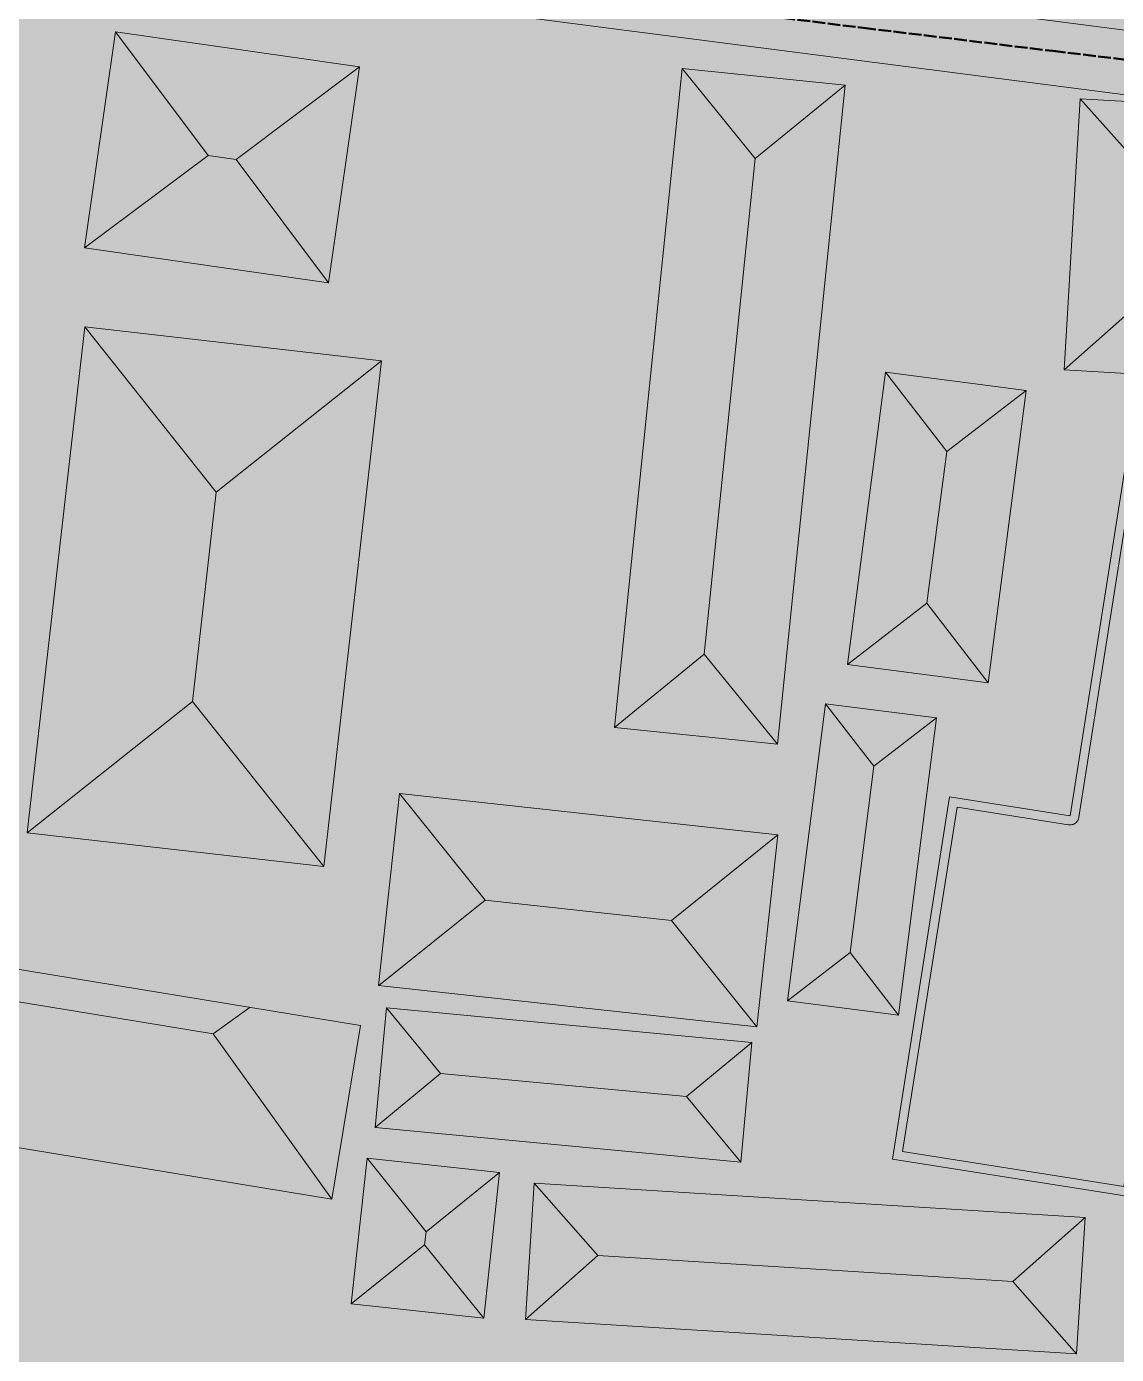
# Model space of a CAD drawing. Header units: metres. Extents: x 305909 to 307171, y 9156037 to 9156671.
# Drawn here: x 306687.6 to 306742.1, y 9156244 to 9156310.4 of the extents above; entities that cross this region are included whole.
import ezdxf

# ---------------------------------------------------------------- set-up
doc = ezdxf.new("R2010")
doc.units = ezdxf.units.M
doc.linetypes.add('DASHED2', pattern=[0.762, 0.635, -0.127])
for name, color, linetype, lineweight, true_color in [('B-BANGUNAN_PERMUKIMAN', 7, 'Continuous', 13, 0xf0cd8c), ('B-BAYANGAN', 7, 'Continuous', 0, 0x76786c), ('J-PERKERASAN_JALAN', 7, 'Continuous', 9, 0x989896), ('T-JALUR_WISATA_EDUKASI', 7, 'DASHED2', 50, 0xe66e00), ('Z-R', 7, 'Continuous', 0, 0xfaf4e6)]:
    doc.layers.add(name, color=color, linetype=linetype, lineweight=lineweight, true_color=true_color)

msp = doc.modelspace()

# ---------------------------------------------------------------- hatches: boundary and pattern name
at = {"layer": 'B-BANGUNAN_PERMUKIMAN', "true_color": 0xe8875c}
h = msp.add_hatch(color=23, dxfattribs=at)
h.dxf.hatch_style = 1
h.paths.add_polyline_path([(306696.685, 9156303.919), (306690.515, 9156299.301), (306692.067, 9156310.089), (306696.685, 9156303.919)])
at = {"layer": 'B-BANGUNAN_PERMUKIMAN', "true_color": 0xe18359}
h = msp.add_hatch(color=23, dxfattribs=at)
h.dxf.hatch_style = 1
h.paths.add_polyline_path([(306704.255, 9156308.336), (306698.085, 9156303.717), (306696.685, 9156303.919), (306692.067, 9156310.089), (306704.255, 9156308.336)])
at = {"layer": 'B-BANGUNAN_PERMUKIMAN', "true_color": 0xb36847}
h = msp.add_hatch(color=25, dxfattribs=at)
h.dxf.hatch_style = 1
h.paths.add_polyline_path([(306698.085, 9156303.717), (306704.255, 9156308.336), (306702.703, 9156297.548), (306698.085, 9156303.717)])
at = {"layer": 'B-BANGUNAN_PERMUKIMAN', "true_color": 0xe7865c}
h = msp.add_hatch(color=23, dxfattribs=at)
h.dxf.hatch_style = 1
h.paths.add_polyline_path([(306724.013, 9156303.771), (306721.467, 9156279.002), (306716.981, 9156275.352), (306718.617, 9156291.271), (306720.363, 9156308.257), (306724.013, 9156303.771)])
at = {"layer": 'B-BANGUNAN_PERMUKIMAN', "true_color": 0xe2845a}
h = msp.add_hatch(color=23, dxfattribs=at)
h.dxf.hatch_style = 1
h.paths.add_polyline_path([(306726.262, 9156307.651), (306728.5, 9156307.421), (306724.013, 9156303.771), (306720.363, 9156308.257), (306720.363, 9156308.258), (306726.262, 9156307.651)])
at = {"layer": 'B-BANGUNAN_PERMUKIMAN', "true_color": 0xb46947}
h = msp.add_hatch(color=35, dxfattribs=at)
h.dxf.hatch_style = 1
h.paths.add_polyline_path([(306725.117, 9156274.516), (306725.117, 9156274.516), (306721.467, 9156279.002), (306724.013, 9156303.771), (306728.5, 9156307.421), (306728.5, 9156307.421), (306725.117, 9156274.516)])
at = {"layer": 'B-BANGUNAN_PERMUKIMAN', "true_color": 0xe6865b}
h = msp.add_hatch(color=23, dxfattribs=at)
h.dxf.hatch_style = 1
h.paths.add_polyline_path([(306740.24, 9156306.751), (306744.095, 9156302.417), (306743.781, 9156297.059), (306739.447, 9156293.205), (306740.24, 9156306.751)])
at = {"layer": 'B-BANGUNAN_PERMUKIMAN', "true_color": 0xe3845a}
h = msp.add_hatch(color=23, dxfattribs=at)
h.dxf.hatch_style = 1
h.paths.add_polyline_path([(306744.095, 9156302.417), (306740.24, 9156306.751), (306748.429, 9156306.271), (306744.095, 9156302.417)])
at = {"layer": 'B-BANGUNAN_PERMUKIMAN', "true_color": 0xba6c4a}
h = msp.add_hatch(color=35, dxfattribs=at)
h.dxf.hatch_style = 1
h.paths.add_polyline_path([(306696.685, 9156303.919), (306698.085, 9156303.717), (306702.703, 9156297.548), (306702.703, 9156297.548), (306690.515, 9156299.301), (306696.685, 9156303.919)])
at = {"layer": 'B-BANGUNAN_PERMUKIMAN', "true_color": 0xb86b49}
h = msp.add_hatch(color=35, dxfattribs=at)
h.dxf.hatch_style = 1
h.paths.add_polyline_path([(306743.781, 9156297.059), (306747.636, 9156292.725), (306747.636, 9156292.725), (306739.447, 9156293.205), (306743.781, 9156297.059)])
at = {"layer": 'B-BANGUNAN_PERMUKIMAN', "true_color": 0xe7875c}
h = msp.add_hatch(color=23, dxfattribs=at)
h.dxf.hatch_style = 1
h.paths.add_polyline_path([(306690.539, 9156295.351), (306697.1, 9156287.096), (306695.906, 9156276.65), (306687.651, 9156270.088), (306690.539, 9156295.351)])
at = {"layer": 'B-BANGUNAN_PERMUKIMAN', "true_color": 0xe2835a}
h = msp.add_hatch(color=23, dxfattribs=at)
h.dxf.hatch_style = 1
h.paths.add_polyline_path([(306697.1, 9156287.096), (306690.539, 9156295.351), (306705.355, 9156293.658), (306697.1, 9156287.096)])
at = {"layer": 'B-BANGUNAN_PERMUKIMAN', "true_color": 0xb46847}
h = msp.add_hatch(color=25, dxfattribs=at)
h.dxf.hatch_style = 1
h.paths.add_polyline_path([(306695.906, 9156276.65), (306697.1, 9156287.096), (306705.355, 9156293.658), (306702.468, 9156268.395), (306695.906, 9156276.65)])
at = {"layer": 'B-BANGUNAN_PERMUKIMAN', "true_color": 0xe8875c}
h = msp.add_hatch(color=23, dxfattribs=at)
h.dxf.hatch_style = 1
h.paths.add_polyline_path([(306733.578, 9156289.127), (306732.589, 9156281.546), (306728.619, 9156278.493), (306730.524, 9156293.097), (306733.578, 9156289.127)])
at = {"layer": 'B-BANGUNAN_PERMUKIMAN', "true_color": 0xe28359}
h = msp.add_hatch(color=23, dxfattribs=at)
h.dxf.hatch_style = 1
h.paths.add_polyline_path([(306733.578, 9156289.127), (306730.524, 9156293.097), (306730.524, 9156293.097), (306737.548, 9156292.181), (306733.578, 9156289.127)])
at = {"layer": 'B-BANGUNAN_PERMUKIMAN', "true_color": 0xb36847}
h = msp.add_hatch(color=25, dxfattribs=at)
h.dxf.hatch_style = 1
h.paths.add_polyline_path([(306735.644, 9156277.576), (306732.589, 9156281.546), (306733.578, 9156289.127), (306737.548, 9156292.181), (306737.548, 9156292.181), (306735.644, 9156277.576)])
at = {"layer": 'B-BANGUNAN_PERMUKIMAN', "true_color": 0xce7852}
h = msp.add_hatch(color=23, dxfattribs=at)
h.dxf.hatch_style = 1
h.paths.add_polyline_path([(306748.794, 9156289.948), (306742.787, 9156251.902), (306730.861, 9156253.785), (306733.718, 9156271.883), (306739.735, 9156270.933), (306742.884, 9156290.881), (306748.794, 9156289.948)])
at = {"layer": 'B-BANGUNAN_PERMUKIMAN', "true_color": 0xb96c4a}
h = msp.add_hatch(color=35, dxfattribs=at)
h.dxf.hatch_style = 1
h.paths.add_polyline_path([(306732.589, 9156281.546), (306735.644, 9156277.576), (306728.619, 9156278.492), (306728.619, 9156278.493), (306732.589, 9156281.546)])
at = {"layer": 'B-BANGUNAN_PERMUKIMAN', "true_color": 0xb96b49}
h = msp.add_hatch(color=35, dxfattribs=at)
h.dxf.hatch_style = 1
h.paths.add_polyline_path([(306721.467, 9156279.002), (306725.117, 9156274.516), (306716.981, 9156275.352), (306721.467, 9156279.002)])
at = {"layer": 'B-BANGUNAN_PERMUKIMAN', "true_color": 0xb96c49}
h = msp.add_hatch(color=35, dxfattribs=at)
h.dxf.hatch_style = 1
h.paths.add_polyline_path([(306695.906, 9156276.65), (306702.468, 9156268.395), (306702.468, 9156268.395), (306687.651, 9156270.088), (306695.906, 9156276.65)])
at = {"layer": 'B-BANGUNAN_PERMUKIMAN', "true_color": 0xe8875c}
h = msp.add_hatch(color=23, dxfattribs=at)
h.dxf.hatch_style = 1
h.paths.add_polyline_path([(306729.943, 9156273.406), (306728.75, 9156264.107), (306725.622, 9156261.691), (306725.622, 9156261.691), (306727.527, 9156276.534), (306729.943, 9156273.406)])
at = {"layer": 'B-BANGUNAN_PERMUKIMAN', "true_color": 0xe2835a}
h = msp.add_hatch(color=23, dxfattribs=at)
h.dxf.hatch_style = 1
h.paths.add_polyline_path([(306729.943, 9156273.406), (306727.527, 9156276.534), (306727.527, 9156276.534), (306733.071, 9156275.823), (306729.943, 9156273.406)])
at = {"layer": 'B-BANGUNAN_PERMUKIMAN', "true_color": 0xb36847}
h = msp.add_hatch(color=25, dxfattribs=at)
h.dxf.hatch_style = 1
h.paths.add_polyline_path([(306731.166, 9156260.979), (306728.75, 9156264.107), (306729.943, 9156273.406), (306733.071, 9156275.823), (306731.166, 9156260.979)])
at = {"layer": 'B-BANGUNAN_PERMUKIMAN', "true_color": 0xd47b54}
h = msp.add_hatch(color=23, dxfattribs=at)
h.dxf.hatch_style = 1
h.paths.add_polyline_path([(306686.32, 9156269.072), (306685.416, 9156263.565), (306698.783, 9156261.37), (306696.94, 9156260.047), (306675.334, 9156263.594), (306669.408, 9156271.848), (306669.408, 9156271.849), (306686.32, 9156269.072)])
at = {"layer": 'B-BANGUNAN_PERMUKIMAN', "true_color": 0xe7865c}
h = msp.add_hatch(color=23, dxfattribs=at)
h.dxf.hatch_style = 1
h.paths.add_polyline_path([(306706.255, 9156272.041), (306710.525, 9156266.724), (306705.208, 9156262.455), (306705.208, 9156262.455), (306706.255, 9156272.041)])
at = {"layer": 'B-BANGUNAN_PERMUKIMAN', "true_color": 0xe2845a}
h = msp.add_hatch(color=23, dxfattribs=at)
h.dxf.hatch_style = 1
h.paths.add_polyline_path([(306725.146, 9156269.978), (306719.829, 9156265.708), (306710.525, 9156266.724), (306706.255, 9156272.041), (306725.146, 9156269.978)])
at = {"layer": 'B-BANGUNAN_PERMUKIMAN', "true_color": 0xb46947}
h = msp.add_hatch(color=35, dxfattribs=at)
h.dxf.hatch_style = 1
h.paths.add_polyline_path([(306719.829, 9156265.708), (306725.146, 9156269.978), (306724.099, 9156260.391), (306719.829, 9156265.708)])
at = {"layer": 'B-BANGUNAN_PERMUKIMAN', "true_color": 0xb96b49}
h = msp.add_hatch(color=35, dxfattribs=at)
h.dxf.hatch_style = 1
h.paths.add_polyline_path([(306710.525, 9156266.724), (306719.829, 9156265.708), (306724.099, 9156260.391), (306705.208, 9156262.455), (306710.525, 9156266.724)])
at = {"layer": 'B-BANGUNAN_PERMUKIMAN', "true_color": 0xae6545}
h = msp.add_hatch(color=25, dxfattribs=at)
h.dxf.hatch_style = 1
h.paths.add_polyline_path([(306675.334, 9156263.594), (306696.94, 9156260.047), (306702.867, 9156251.792), (306667.08, 9156257.668), (306675.334, 9156263.594)])
at = {"layer": 'B-BANGUNAN_PERMUKIMAN', "true_color": 0xb96c49}
h = msp.add_hatch(color=35, dxfattribs=at)
h.dxf.hatch_style = 1
h.paths.add_polyline_path([(306728.75, 9156264.107), (306731.166, 9156260.979), (306725.622, 9156261.691), (306728.75, 9156264.107)])
at = {"layer": 'B-BANGUNAN_PERMUKIMAN', "true_color": 0xb46947}
h = msp.add_hatch(color=35, dxfattribs=at)
h.dxf.hatch_style = 1
h.paths.add_polyline_path([(306702.867, 9156251.792), (306702.867, 9156251.792), (306696.94, 9156260.047), (306698.783, 9156261.37), (306704.291, 9156260.466), (306702.867, 9156251.792)])
at = {"layer": 'B-BANGUNAN_PERMUKIMAN', "true_color": 0xe7865c}
h = msp.add_hatch(color=23, dxfattribs=at)
h.dxf.hatch_style = 1
h.paths.add_polyline_path([(306708.299, 9156258.068), (306705.03, 9156255.362), (306705.593, 9156261.336), (306708.299, 9156258.068)])
at = {"layer": 'B-BANGUNAN_PERMUKIMAN', "true_color": 0xe3845a}
h = msp.add_hatch(color=23, dxfattribs=at)
h.dxf.hatch_style = 1
h.paths.add_polyline_path([(306723.85, 9156259.617), (306720.581, 9156256.911), (306708.299, 9156258.068), (306705.593, 9156261.336), (306705.593, 9156261.337), (306723.85, 9156259.617)])
at = {"layer": 'B-BANGUNAN_PERMUKIMAN', "true_color": 0xb46947}
h = msp.add_hatch(color=35, dxfattribs=at)
h.dxf.hatch_style = 1
h.paths.add_polyline_path([(306720.581, 9156256.911), (306723.85, 9156259.617), (306723.286, 9156253.642), (306723.286, 9156253.642), (306720.581, 9156256.911)])
at = {"layer": 'B-BANGUNAN_PERMUKIMAN', "true_color": 0xb86b49}
h = msp.add_hatch(color=35, dxfattribs=at)
h.dxf.hatch_style = 1
h.paths.add_polyline_path([(306708.299, 9156258.068), (306720.581, 9156256.911), (306723.286, 9156253.642), (306705.03, 9156255.362), (306708.299, 9156258.068)])
at = {"layer": 'B-BANGUNAN_PERMUKIMAN', "true_color": 0xe7865c}
h = msp.add_hatch(color=23, dxfattribs=at)
h.dxf.hatch_style = 1
h.paths.add_polyline_path([(306704.626, 9156253.835), (306707.576, 9156250.163), (306707.504, 9156249.509), (306703.832, 9156246.559), (306704.626, 9156253.835)])
at = {"layer": 'B-BANGUNAN_PERMUKIMAN', "true_color": 0xe2845a}
h = msp.add_hatch(color=23, dxfattribs=at)
h.dxf.hatch_style = 1
h.paths.add_polyline_path([(306711.248, 9156253.113), (306707.576, 9156250.163), (306704.626, 9156253.835), (306711.248, 9156253.113)])
at = {"layer": 'B-BANGUNAN_PERMUKIMAN', "true_color": 0xb46947}
h = msp.add_hatch(color=35, dxfattribs=at)
h.dxf.hatch_style = 1
h.paths.add_polyline_path([(306710.454, 9156245.837), (306710.454, 9156245.837), (306707.504, 9156249.509), (306707.576, 9156250.163), (306711.248, 9156253.113), (306710.454, 9156245.837)])
at = {"layer": 'B-BANGUNAN_PERMUKIMAN', "true_color": 0xe6865b}
h = msp.add_hatch(color=23, dxfattribs=at)
h.dxf.hatch_style = 1
h.paths.add_polyline_path([(306712.968, 9156252.584), (306716.157, 9156248.97), (306712.543, 9156245.781), (306712.968, 9156252.584)])
at = {"layer": 'B-BANGUNAN_PERMUKIMAN', "true_color": 0xe3845a}
h = msp.add_hatch(color=23, dxfattribs=at)
h.dxf.hatch_style = 1
h.paths.add_polyline_path([(306740.485, 9156250.864), (306740.485, 9156250.864), (306736.871, 9156247.675), (306716.157, 9156248.97), (306712.968, 9156252.584), (306740.485, 9156250.864)])
at = {"layer": 'B-BANGUNAN_PERMUKIMAN', "true_color": 0xb56948}
h = msp.add_hatch(color=35, dxfattribs=at)
h.dxf.hatch_style = 1
h.paths.add_polyline_path([(306736.871, 9156247.675), (306740.485, 9156250.864), (306740.06, 9156244.061), (306736.871, 9156247.675)])
at = {"layer": 'B-BANGUNAN_PERMUKIMAN', "true_color": 0xb96b49}
h = msp.add_hatch(color=35, dxfattribs=at)
h.dxf.hatch_style = 1
h.paths.add_polyline_path([(306707.504, 9156249.509), (306710.454, 9156245.837), (306703.832, 9156246.559), (306707.504, 9156249.509)])
at = {"layer": 'B-BANGUNAN_PERMUKIMAN', "true_color": 0xb86b49}
h = msp.add_hatch(color=35, dxfattribs=at)
h.dxf.hatch_style = 1
h.paths.add_polyline_path([(306716.157, 9156248.97), (306736.871, 9156247.675), (306740.06, 9156244.061), (306740.06, 9156244.061), (306712.543, 9156245.781), (306716.157, 9156248.97)])
at = {"layer": 'B-BAYANGAN', "true_color": 0x76786c}
h = msp.add_hatch(color=8, dxfattribs=at)
h.dxf.hatch_style = 1
h.paths.add_polyline_path([(306705.005, 9156307.586), (306703.453, 9156296.798), (306691.265, 9156298.551), (306692.817, 9156309.339), (306705.005, 9156307.586)])
h = msp.add_hatch(color=8, dxfattribs=at)
h.dxf.hatch_style = 1
h.paths.add_polyline_path([(306727.503, 9156289.685), (306725.867, 9156273.766), (306717.731, 9156274.602), (306719.367, 9156290.521), (306721.113, 9156307.508), (306729.25, 9156306.671), (306727.503, 9156289.685)])
h = msp.add_hatch(color=8, dxfattribs=at)
h.dxf.hatch_style = 1
h.paths.add_polyline_path([(306749.179, 9156305.521), (306748.386, 9156291.975), (306740.197, 9156292.455), (306740.99, 9156306.001), (306749.179, 9156305.521)])
h = msp.add_hatch(color=8, dxfattribs=at)
h.dxf.hatch_style = 1
h.paths.add_polyline_path([(306687.859, 9156301.899), (306686.272, 9156291.845), (306678.364, 9156293.094), (306679.952, 9156303.148), (306687.859, 9156301.899)])
h = msp.add_hatch(color=8, dxfattribs=at)
h.dxf.hatch_style = 1
h.paths.add_polyline_path([(306706.105, 9156292.908), (306703.218, 9156267.645), (306688.401, 9156269.338), (306691.288, 9156294.601), (306706.105, 9156292.908)])
h = msp.add_hatch(color=8, dxfattribs=at)
h.dxf.hatch_style = 1
h.paths.add_polyline_path([(306738.298, 9156291.431), (306736.394, 9156276.826), (306729.369, 9156277.742), (306731.274, 9156292.347), (306738.298, 9156291.431)])
h = msp.add_hatch(color=8, dxfattribs=at)
h.dxf.hatch_style = 1
h.paths.add_polyline_path([(306749.544, 9156289.198), (306743.537, 9156251.152), (306731.611, 9156253.035), (306734.468, 9156271.133), (306740.485, 9156270.183), (306743.634, 9156290.131), (306749.544, 9156289.198)])
h = msp.add_hatch(color=8, dxfattribs=at)
h.dxf.hatch_style = 1
h.paths.add_polyline_path([(306733.821, 9156275.073), (306731.916, 9156260.229), (306726.372, 9156260.941), (306728.277, 9156275.784), (306733.821, 9156275.073)])
h = msp.add_hatch(color=8, dxfattribs=at)
h.dxf.hatch_style = 1
h.paths.add_polyline_path([(306705.042, 9156259.716), (306703.618, 9156251.042), (306667.83, 9156256.918), (306670.158, 9156271.099), (306687.07, 9156268.323), (306686.166, 9156262.815), (306705.042, 9156259.716)])
h = msp.add_hatch(color=8, dxfattribs=at)
h.dxf.hatch_style = 1
h.paths.add_polyline_path([(306725.896, 9156269.228), (306724.849, 9156259.641), (306705.957, 9156261.705), (306707.004, 9156271.292), (306725.896, 9156269.228)])
h = msp.add_hatch(color=8, dxfattribs=at)
h.dxf.hatch_style = 1
h.paths.add_polyline_path([(306724.6, 9156258.867), (306724.037, 9156252.892), (306705.78, 9156254.612), (306706.343, 9156260.587), (306724.6, 9156258.867)])
h = msp.add_hatch(color=8, dxfattribs=at)
h.dxf.hatch_style = 1
h.paths.add_polyline_path([(306711.998, 9156252.363), (306711.204, 9156245.087), (306704.582, 9156245.809), (306705.376, 9156253.085), (306711.998, 9156252.363)])
h = msp.add_hatch(color=8, dxfattribs=at)
h.dxf.hatch_style = 1
h.paths.add_polyline_path([(306741.235, 9156250.114), (306740.81, 9156243.311), (306713.293, 9156245.031), (306713.718, 9156251.834), (306741.235, 9156250.114)])
at = {"layer": 'J-PERKERASAN_JALAN', "true_color": 0x989896}
h = msp.add_hatch(color=252, dxfattribs=at)
h.dxf.hatch_style = 1
h.paths.add_polyline_path([(306644.846, 9156501.891), (306682.628, 9156491.9), (306683.147, 9156491.799), (306683.674, 9156491.767), (306684.2, 9156491.805), (306684.718, 9156491.912), (306685.216, 9156492.086), (306685.687, 9156492.324), (306686.123, 9156492.622), (306686.516, 9156492.975), (306686.858, 9156493.377), (306687.145, 9156493.82), (306687.371, 9156494.297), (306687.532, 9156494.8), (306687.626, 9156495.32), (306695.984, 9156569.63), (306695.989, 9156569.68), (306698.582, 9156595.648), (306698.6, 9156596.174), (306698.548, 9156596.698), (306698.428, 9156597.211), (306698.242, 9156597.704), (306697.992, 9156598.168), (306697.684, 9156598.595), (306697.322, 9156598.978), (306696.913, 9156599.31), (306696.464, 9156599.585), (306695.982, 9156599.799), (306695.477, 9156599.948), (306694.957, 9156600.029), (306670.552, 9156602.201), (306670.518, 9156602.204), (306670.5, 9156602.206), (306670.466, 9156602.21), (306657.245, 9156603.85), (306657.037, 9156603.87), (306645.006, 9156604.728), (306644.988, 9156604.729), (306644.846, 9156604.739), (306644.846, 9156621.261), (306646.404, 9156640), (306649.414, 9156640), (306647.057, 9156611.647), (306647.048, 9156611.12), (306647.108, 9156610.596), (306647.237, 9156610.085), (306647.432, 9156609.595), (306647.689, 9156609.135), (306648.005, 9156608.713), (306648.374, 9156608.336), (306648.789, 9156608.011), (306649.243, 9156607.743), (306649.728, 9156607.538), (306650.236, 9156607.397), (306650.758, 9156607.325), (306657.367, 9156606.854), (306657.419, 9156606.85), (306657.445, 9156606.847), (306657.497, 9156606.842), (306665.344, 9156605.868), (306665.869, 9156605.838), (306666.394, 9156605.877), (306666.909, 9156605.984), (306667.406, 9156606.159), (306667.875, 9156606.397), (306668.309, 9156606.694), (306668.701, 9156607.046), (306669.043, 9156607.446), (306669.329, 9156607.888), (306669.555, 9156608.363), (306669.716, 9156608.864), (306669.81, 9156609.382), (306673.323, 9156640), (306676.343, 9156640), (306672.801, 9156609.131), (306672.776, 9156608.6), (306672.821, 9156608.07), (306672.936, 9156607.551), (306673.119, 9156607.051), (306673.367, 9156606.581), (306673.675, 9156606.147), (306674.037, 9156605.758), (306674.448, 9156605.421), (306674.9, 9156605.141), (306675.385, 9156604.924), (306675.895, 9156604.773), (306676.421, 9156604.69), (306695.455, 9156602.997), (306695.967, 9156602.984), (306696.477, 9156603.037), (306696.976, 9156603.155), (306697.455, 9156603.336), (306697.908, 9156603.576), (306698.326, 9156603.873), (306698.703, 9156604.22), (306699.032, 9156604.613), (306699.309, 9156605.044), (306699.528, 9156605.508), (306699.686, 9156605.996), (306699.78, 9156606.499), (306703.845, 9156640), (306706.867, 9156640), (306702.827, 9156606.709), (306702.798, 9156606.205), (306702.833, 9156605.702), (306702.931, 9156605.207), (306703.09, 9156604.728), (306703.308, 9156604.273), (306703.582, 9156603.849), (306703.907, 9156603.463), (306704.278, 9156603.121), (306704.689, 9156602.828), (306705.134, 9156602.59), (306705.605, 9156602.409), (306706.096, 9156602.289), (306706.597, 9156602.232), (306734.805, 9156600.812), (306735.341, 9156600.821), (306735.872, 9156600.902), (306736.387, 9156601.053), (306736.877, 9156601.271), (306737.333, 9156601.554), (306737.748, 9156601.894), (306738.113, 9156602.288), (306738.422, 9156602.726), (306738.67, 9156603.202), (306738.852, 9156603.707), (306738.964, 9156604.231), (306739.006, 9156604.766), (306739.208, 9156624.77), (306739.214, 9156624.897), (306739.218, 9156624.96), (306739.232, 9156625.087), (306739.378, 9156626.142), (306739.392, 9156626.229), (306739.431, 9156626.4), (306739.456, 9156626.484), (306739.711, 9156627.27), (306739.743, 9156627.363), (306739.812, 9156627.52), (306739.883, 9156627.648), (306739.981, 9156627.788), (306740.042, 9156627.864), (306740.45, 9156628.344), (306740.517, 9156628.418), (306740.644, 9156628.54), (306740.762, 9156628.632), (306740.888, 9156628.713), (306741.022, 9156628.78), (306741.186, 9156628.842), (306741.282, 9156628.871), (306741.894, 9156629.037), (306741.984, 9156629.059), (306742.165, 9156629.09), (306742.257, 9156629.1), (306742.92, 9156629.153), (306742.958, 9156629.155), (306742.978, 9156629.157), (306743.016, 9156629.158), (306746.832, 9156629.316), (306746.832, 9156624.748), (306746.627, 9156624.785), (306746.112, 9156624.811), (306745.599, 9156624.77), (306745.094, 9156624.664), (306744.608, 9156624.494), (306744.148, 9156624.263), (306743.721, 9156623.975), (306743.334, 9156623.634), (306742.995, 9156623.246), (306742.709, 9156622.818), (306742.479, 9156622.357), (306742.311, 9156621.87), (306742.207, 9156621.366), (306742.169, 9156620.852), (306742.009, 9156605.084), (306742.036, 9156604.578), (306742.127, 9156604.079), (306742.281, 9156603.595), (306742.494, 9156603.135), (306742.764, 9156602.705), (306743.086, 9156602.313), (306743.455, 9156601.965), (306743.865, 9156601.667), (306744.31, 9156601.423), (306744.782, 9156601.237), (306745.274, 9156601.112), (306745.778, 9156601.051), (306746.285, 9156601.053), (306746.832, 9156601.091), (306746.832, 9156598.084), (306740.557, 9156597.65), (306740.55, 9156597.65), (306739.623, 9156597.584), (306739.502, 9156597.579), (306739.441, 9156597.578), (306739.32, 9156597.581), (306705.781, 9156599.269), (306705.274, 9156599.263), (306704.772, 9156599.192), (306704.283, 9156599.059), (306703.815, 9156598.864), (306703.375, 9156598.612), (306702.971, 9156598.307), (306702.609, 9156597.952), (306702.294, 9156597.555), (306702.032, 9156597.121), (306701.827, 9156596.658), (306701.682, 9156596.172), (306701.6, 9156595.672), (306698.971, 9156569.354), (306698.97, 9156569.345), (306698.968, 9156569.32), (306690.454, 9156493.625), (306690.43, 9156493.089), (306690.478, 9156492.555), (306690.597, 9156492.032), (306690.785, 9156491.529), (306691.038, 9156491.057), (306691.353, 9156490.622), (306691.723, 9156490.233), (306692.141, 9156489.897), (306692.601, 9156489.621), (306693.093, 9156489.408), (306693.61, 9156489.263), (306746.584, 9156478.174), (306746.832, 9156478.131), (306746.832, 9156474.899), (306746.254, 9156474.979), (306746.187, 9156474.99), (306746.147, 9156474.997), (306746.081, 9156475.01), (306693.923, 9156485.928), (306693.42, 9156486.001), (306692.911, 9156486.008), (306692.406, 9156485.952), (306691.912, 9156485.831), (306691.437, 9156485.649), (306690.989, 9156485.409), (306690.575, 9156485.113), (306690.202, 9156484.767), (306689.876, 9156484.377), (306689.603, 9156483.949), (306689.385, 9156483.489), (306689.228, 9156483.005), (306689.134, 9156482.506), (306680.222, 9156410.677), (306675.974, 9156376.463), (306675.956, 9156376.284), (306671.777, 9156323.14), (306671.77, 9156322.633), (306671.826, 9156322.13), (306671.946, 9156321.638), (306672.127, 9156321.165), (306672.366, 9156320.718), (306672.66, 9156320.305), (306673.003, 9156319.933), (306673.391, 9156319.607), (306673.817, 9156319.333), (306674.274, 9156319.115), (306674.755, 9156318.956), (306675.252, 9156318.859), (306742.855, 9156310.121), (306742.925, 9156310.112), (306746.832, 9156309.677), (306746.832, 9156306.458), (306742.535, 9156306.936), (306742.507, 9156306.939), (306675.118, 9156315.65), (306674.596, 9156315.683), (306674.073, 9156315.648), (306673.56, 9156315.544), (306673.065, 9156315.375), (306672.596, 9156315.142), (306672.162, 9156314.85), (306671.769, 9156314.504), (306671.425, 9156314.109), (306671.135, 9156313.673), (306670.905, 9156313.203), (306670.738, 9156312.706), (306670.638, 9156312.193), (306658.158, 9156215.036), (306658.126, 9156214.508), (306658.163, 9156213.981), (306658.269, 9156213.463), (306658.443, 9156212.964), (306658.681, 9156212.492), (306658.979, 9156212.056), (306659.333, 9156211.663), (306659.734, 9156211.32), (306660.178, 9156211.032), (306660.656, 9156210.806), (306661.159, 9156210.645), (306661.679, 9156210.551), (306720.042, 9156203.993), (306720.074, 9156203.989), (306720.09, 9156203.987), (306720.122, 9156203.983), (306746.832, 9156200.101), (306746.832, 9156197.07), (306725.61, 9156200.154), (306725.102, 9156200.195), (306724.593, 9156200.171), (306724.091, 9156200.082), (306723.604, 9156199.931), (306723.141, 9156199.719), (306722.709, 9156199.45), (306722.314, 9156199.127), (306721.963, 9156198.758), (306721.662, 9156198.346), (306721.416, 9156197.9), (306721.229, 9156197.426), (306721.103, 9156196.932), (306721.041, 9156196.427), (306718.22, 9156147.695), (306718.204, 9156147.573), (306718.081, 9156147.572), (306715.348, 9156147.731), (306715.226, 9156147.746), (306715.225, 9156147.869), (306718.092, 9156197.386), (306718.089, 9156197.891), (306718.023, 9156198.392), (306717.894, 9156198.88), (306717.704, 9156199.349), (306717.457, 9156199.789), (306717.156, 9156200.195), (306716.807, 9156200.56), (306716.414, 9156200.878), (306715.985, 9156201.144), (306715.525, 9156201.354), (306715.043, 9156201.504), (306714.545, 9156201.592), (306655.828, 9156208.19), (306655.755, 9156208.199), (306655.718, 9156208.205), (306655.646, 9156208.217), (306644.846, 9156210.245), (306644.846, 9156213.297), (306650.508, 9156212.234), (306651.047, 9156212.17), (306651.589, 9156212.18), (306652.125, 9156212.263), (306652.645, 9156212.418), (306653.139, 9156212.642), (306653.598, 9156212.93), (306654.014, 9156213.278), (306654.38, 9156213.679), (306654.687, 9156214.126), (306654.931, 9156214.611), (306655.108, 9156215.124), (306655.213, 9156215.656), (306667.626, 9156312.291), (306667.658, 9156312.83), (306667.618, 9156313.369), (306667.505, 9156313.897), (306667.322, 9156314.406), (306667.072, 9156314.885), (306666.76, 9156315.326), (306666.391, 9156315.721), (306665.973, 9156316.063), (306665.512, 9156316.345), (306665.017, 9156316.562), (306664.498, 9156316.711), (306663.963, 9156316.789), (306650.646, 9156317.806), (306650.624, 9156317.808), (306650.61, 9156317.809), (306650.587, 9156317.811), (306644.846, 9156318.383), (306644.846, 9156321.599), (306650.851, 9156321.001), (306650.943, 9156320.993), (306664.514, 9156319.956), (306665.037, 9156319.95), (306665.556, 9156320.013), (306666.062, 9156320.142), (306666.547, 9156320.337), (306667.002, 9156320.593), (306667.42, 9156320.906), (306667.794, 9156321.271), (306668.117, 9156321.681), (306668.384, 9156322.131), (306668.59, 9156322.611), (306668.732, 9156323.114), (306668.807, 9156323.631), (306672.973, 9156376.62), (306672.977, 9156376.665), (306672.98, 9156376.687), (306672.985, 9156376.732), (306676.578, 9156405.674), (306676.609, 9156406.191), (306676.572, 9156406.708), (306676.469, 9156407.216), (306676.301, 9156407.706), (306676.071, 9156408.17), (306675.783, 9156408.6), (306675.442, 9156408.99), (306675.054, 9156409.333), (306674.624, 9156409.622), (306674.161, 9156409.854), (306673.672, 9156410.023), (306673.164, 9156410.128), (306650.07, 9156413.368), (306649.949, 9156413.393), (306649.958, 9156413.515), (306650.338, 9156416.227), (306650.364, 9156416.348), (306650.486, 9156416.338), (306673.408, 9156413.124), (306673.935, 9156413.085), (306674.463, 9156413.116), (306674.982, 9156413.216), (306675.483, 9156413.384), (306675.957, 9156413.617), (306676.397, 9156413.91), (306676.795, 9156414.259), (306677.142, 9156414.657), (306677.435, 9156415.097), (306677.667, 9156415.572), (306677.834, 9156416.073), (306677.933, 9156416.592), (306686.301, 9156484.039), (306686.331, 9156484.559), (306686.293, 9156485.08), (306686.188, 9156485.591), (306686.018, 9156486.084), (306685.784, 9156486.55), (306685.492, 9156486.982), (306685.146, 9156487.373), (306684.752, 9156487.715), (306684.317, 9156488.003), (306683.849, 9156488.232), (306683.354, 9156488.398), (306644.846, 9156498.581), (306644.846, 9156501.891)])
at = {"layer": 'T-JALUR_WISATA_EDUKASI', "true_color": 0xe66e00}
h = msp.add_hatch(color=32, dxfattribs=at)
h.dxf.hatch_style = 1
h.paths.add_polyline_path([(306725.473, 9156310.775), (306722.329, 9156309.805), (306722.662, 9156312.484)])
at = {"layer": 'Z-R', "true_color": 0xe2eacc}
h = msp.add_hatch(color=254, dxfattribs=at)
h.dxf.hatch_style = 1
h.paths.add_polyline_path([(306499.604, 9156305.811), (306466.679, 9156301.994), (306472.882, 9156235.666), (306497.912, 9156229.062), (306526.804, 9156228.986), (306531.575, 9156219.919), (306532.491, 9156127.582), (306486.314, 9156132.333), (306393.989, 9156155.199), (306332.726, 9156171.593), (306288.72, 9156190.576), (306246.009, 9156220.776), (306216.24, 9156242.779), (306193.374, 9156263.487), (306160.586, 9156296.707), (306133.406, 9156338.556), (306127.354, 9156361.253), (306094.195, 9156358.842), (306090.504, 9156366.668), (306061.399, 9156428.371), (306035.152, 9156500.205), (306017.705, 9156550.308), (306008.214, 9156577.564), (306141.306, 9156568.881), (306165.696, 9156567.29), (306165.696, 9156567.29), (306200.223, 9156564.074), (306291.75, 9156555.548), (306369.455, 9156545.532), (306471.945, 9156528.538), (306458.481, 9156529.505), (306455.788, 9156529.715), (306453.061, 9156530.08), (306440, 9156532.835), (306440, 9156532.835), (306440, 9156532.835), (306440, 9156532.835), (306424.61, 9156536.081), (306424.61, 9156536.081), (306385.74, 9156542.791), (306385.74, 9156542.791), (306305.003, 9156549.608), (306305.003, 9156549.608), (306215.657, 9156559.53), (306215.657, 9156559.53), (306186.122, 9156560.815), (306186.122, 9156560.815), (306160.523, 9156563.133), (306160.523, 9156563.133), (306119.178, 9156567.786), (306119.178, 9156567.786), (306039.052, 9156573.455), (306039.052, 9156573.455), (306033.081, 9156573.806), (306033.081, 9156573.806), (306033.081, 9156573.806), (306051.45, 9156523.215), (306051.451, 9156523.214), (306060.206, 9156485.254), (306060.206, 9156485.254), (306060.207, 9156485.254), (306057.483, 9156485.596), (306070.599, 9156438.472), (306116.984, 9156440.275), (306147.963, 9156437.914), (306199.856, 9156410.566), (306230.346, 9156409.784), (306281.946, 9156409.003), (306338.236, 9156402.748), (306341.903, 9156461.433), (306341.903, 9156461.433), (306341.904, 9156461.433), (306343.891, 9156461.177), (306340.232, 9156402.624), (306340.209, 9156402.422), (306340.166, 9156402.225), (306340.103, 9156402.033), (306340.021, 9156401.848), (306339.921, 9156401.672), (306339.804, 9156401.507), (306339.67, 9156401.355), (306339.522, 9156401.217), (306339.361, 9156401.095), (306339.188, 9156400.99), (306339.006, 9156400.902), (306338.815, 9156400.834), (306338.619, 9156400.785), (306338.419, 9156400.757), (306338.217, 9156400.748), (306338.015, 9156400.76), (306281.82, 9156407.004), (306230.316, 9156407.785), (306230.295, 9156407.785), (306199.805, 9156408.567), (306199.621, 9156408.58), (306199.44, 9156408.61), (306199.262, 9156408.656), (306199.09, 9156408.719), (306198.923, 9156408.797), (306147.397, 9156435.951), (306116.947, 9156438.272), (306078.606, 9156436.782), (306089.35, 9156410.909), (306109.34, 9156371.439), (306114.245, 9156367.345), (306121.798, 9156366.048), (306134.087, 9156364.483), (306186.355, 9156362.595), (306279.564, 9156357.942), (306324.738, 9156355.991), (306351.562, 9156350.968), (306360, 9156400.449), (306360, 9156400.449), (306360, 9156380), (306360, 9156380), (306360, 9156380), (306440, 9156380), (306440, 9156380), (306440, 9156380), (306440, 9156340.326), (306440.226, 9156340.291), (306485.257, 9156338.295), (306492.355, 9156337.55), (306513.124, 9156334.559), (306536.031, 9156332.219), (306560, 9156329.629), (306560, 9156512.617), (306572.178, 9156510.306), (306677.166, 9156490.276), (306677.166, 9156490.276), (306764.133, 9156475.064), (306735.941, 9156145.416), (306694.109, 9156139.201), (306694.292, 9156206.558), (306623.212, 9156213.87), (306624.289, 9156242.595), (306556.388, 9156238.052), (306554.003, 9156281.952), (306509.625, 9156279.089), (306499.604, 9156305.811)])

# ---------------------------------------------------------------- linework, layer by layer
at = {"layer": 'B-BANGUNAN_PERMUKIMAN', "color": 17, "lineweight": 9, "true_color": 0x71422d}
for p, q in [((306692.067, 9156310.089), (306696.685, 9156303.919)), ((306704.255, 9156308.336), (306698.085, 9156303.717)), ((306720.363, 9156308.257), (306724.013, 9156303.771)), ((306728.5, 9156307.421), (306724.013, 9156303.771)), ((306740.24, 9156306.751), (306744.095, 9156302.417)), ((306690.515, 9156299.301), (306696.685, 9156303.919)), ((306696.685, 9156303.919), (306698.085, 9156303.717)), ((306702.703, 9156297.548), (306698.085, 9156303.717)), ((306721.467, 9156279.002), (306724.013, 9156303.771)), ((306739.447, 9156293.205), (306743.781, 9156297.059)), ((306690.539, 9156295.351), (306697.1, 9156287.096)), ((306705.355, 9156293.658), (306697.1, 9156287.096)), ((306730.524, 9156293.097), (306733.578, 9156289.127)), ((306737.548, 9156292.181), (306733.578, 9156289.127)), ((306732.589, 9156281.546), (306733.578, 9156289.127)), ((306697.1, 9156287.096), (306695.906, 9156276.65)), ((306728.619, 9156278.493), (306732.589, 9156281.546)), ((306735.644, 9156277.576), (306732.589, 9156281.546)), ((306716.981, 9156275.352), (306721.467, 9156279.002)), ((306725.117, 9156274.516), (306721.467, 9156279.002)), ((306687.651, 9156270.088), (306695.906, 9156276.65)), ((306702.468, 9156268.395), (306695.906, 9156276.65)), ((306727.527, 9156276.534), (306729.943, 9156273.406)), ((306733.071, 9156275.823), (306729.943, 9156273.406)), ((306729.943, 9156273.406), (306728.75, 9156264.107)), ((306706.255, 9156272.041), (306710.525, 9156266.724)), ((306725.146, 9156269.978), (306719.829, 9156265.708)), ((306705.208, 9156262.455), (306710.525, 9156266.724)), ((306719.829, 9156265.708), (306710.525, 9156266.724)), ((306724.099, 9156260.391), (306719.829, 9156265.708)), ((306675.334, 9156263.594), (306696.94, 9156260.047)), ((306725.622, 9156261.691), (306728.75, 9156264.107)), ((306731.166, 9156260.979), (306728.75, 9156264.107)), ((306698.783, 9156261.37), (306696.94, 9156260.047)), ((306705.593, 9156261.336), (306708.299, 9156258.068)), ((306702.867, 9156251.792), (306696.94, 9156260.047)), ((306723.85, 9156259.617), (306720.581, 9156256.911)), ((306705.03, 9156255.362), (306708.299, 9156258.068)), ((306720.581, 9156256.911), (306708.299, 9156258.068)), ((306723.286, 9156253.642), (306720.581, 9156256.911)), ((306704.626, 9156253.835), (306707.576, 9156250.163)), ((306711.248, 9156253.113), (306707.576, 9156250.163)), ((306712.968, 9156252.584), (306716.157, 9156248.97)), ((306740.485, 9156250.864), (306736.871, 9156247.675)), ((306707.504, 9156249.509), (306707.576, 9156250.163)), ((306703.832, 9156246.559), (306707.504, 9156249.509)), ((306710.454, 9156245.837), (306707.504, 9156249.509)), ((306712.543, 9156245.781), (306716.157, 9156248.97)), ((306736.871, 9156247.675), (306716.157, 9156248.97)), ((306740.06, 9156244.061), (306736.871, 9156247.675))]:
    msp.add_line(p, q, dxfattribs=at)
at = {"layer": 'B-BANGUNAN_PERMUKIMAN', "color": 17, "lineweight": 13, "true_color": 0x71422d}
for points in [[(306704.255, 9156308.336), (306702.703, 9156297.548), (306690.515, 9156299.301), (306692.067, 9156310.089), (306704.255, 9156308.336)], [(306726.753, 9156290.435), (306725.117, 9156274.516), (306716.981, 9156275.352), (306718.617, 9156291.271), (306720.363, 9156308.258), (306728.5, 9156307.421), (306726.753, 9156290.435)], [(306748.429, 9156306.271), (306747.636, 9156292.725), (306739.447, 9156293.205), (306740.24, 9156306.751), (306748.429, 9156306.271)], [(306705.355, 9156293.658), (306702.468, 9156268.395), (306687.651, 9156270.088), (306690.538, 9156295.351), (306705.355, 9156293.658)], [(306737.548, 9156292.181), (306735.644, 9156277.576), (306728.619, 9156278.492), (306730.524, 9156293.097), (306737.548, 9156292.181)], [(306748.794, 9156289.948), (306742.787, 9156251.902), (306730.861, 9156253.785), (306733.718, 9156271.883), (306739.735, 9156270.933), (306742.884, 9156290.881), (306748.794, 9156289.948)], [(306733.071, 9156275.823), (306731.166, 9156260.979), (306725.622, 9156261.691), (306727.527, 9156276.534), (306733.071, 9156275.823)], [(306704.292, 9156260.466), (306702.868, 9156251.792), (306667.08, 9156257.668), (306669.408, 9156271.849), (306686.32, 9156269.073), (306685.416, 9156263.565), (306704.292, 9156260.466)], [(306725.146, 9156269.978), (306724.099, 9156260.391), (306705.207, 9156262.455), (306706.254, 9156272.042), (306725.146, 9156269.978)], [(306723.85, 9156259.617), (306723.287, 9156253.642), (306705.03, 9156255.362), (306705.593, 9156261.337), (306723.85, 9156259.617)], [(306711.248, 9156253.113), (306710.454, 9156245.837), (306703.832, 9156246.559), (306704.626, 9156253.835), (306711.248, 9156253.113)], [(306740.485, 9156250.864), (306740.06, 9156244.061), (306712.543, 9156245.781), (306712.968, 9156252.584), (306740.485, 9156250.864)]]:
    msp.add_lwpolyline(points, close=True, dxfattribs=at)
at = {"layer": 'B-BANGUNAN_PERMUKIMAN', "color": 11, "lineweight": 9, "true_color": 0xf38d60}
msp.add_lwpolyline([(306748.28, 9156289.573), (306742.413, 9156252.417), (306731.375, 9156254.16), (306734.093, 9156271.368), (306739.664, 9156270.488), (306739.708, 9156270.484), (306739.752, 9156270.483), (306739.796, 9156270.487), (306739.84, 9156270.495), (306739.882, 9156270.508), (306739.923, 9156270.524), (306739.962, 9156270.545), (306739.999, 9156270.569), (306740.034, 9156270.597), (306740.065, 9156270.628), (306740.093, 9156270.661), (306740.118, 9156270.698), (306740.139, 9156270.737), (306740.157, 9156270.777), (306740.17, 9156270.819), (306740.179, 9156270.863), (306743.259, 9156290.366), (306748.28, 9156289.573)], close=True, dxfattribs=at)
at = {"layer": 'J-PERKERASAN_JALAN', "color": 251, "lineweight": 13, "true_color": 0x6c6c6a}
for points in [[(306680.222, 9156410.677), (306675.974, 9156376.463), (306675.956, 9156376.284), (306671.777, 9156323.14), (306671.77, 9156322.633), (306671.826, 9156322.13), (306671.946, 9156321.638), (306672.127, 9156321.165), (306672.366, 9156320.718), (306672.66, 9156320.305), (306673.003, 9156319.933), (306673.391, 9156319.607), (306673.817, 9156319.333), (306674.274, 9156319.115), (306674.755, 9156318.956), (306675.252, 9156318.859), (306742.855, 9156310.121), (306742.925, 9156310.112), (306817.409, 9156301.821)], [(306818.868, 9156298.439), (306742.535, 9156306.936), (306742.507, 9156306.939), (306675.118, 9156315.65)]]:
    msp.add_lwpolyline(points, dxfattribs=at)
at = {"layer": 'T-JALUR_WISATA_EDUKASI'}
msp.add_lwpolyline([(306656.775, 9156318.938), (306659.156, 9156318.744), (306661.544, 9156318.556), (306664.77, 9156318.245), (306668.836, 9156317.811), (306673.741, 9156317.253), (306679.484, 9156316.572), (306686.067, 9156315.767), (306693.489, 9156314.839), (306701.75, 9156313.787), (306710.85, 9156312.613), (306720.07, 9156311.445), (306729.411, 9156310.286), (306738.872, 9156309.134), (306748.453, 9156307.991), (306758.155, 9156306.855), (306767.977, 9156305.727), (306777.919, 9156304.606), (306787.981, 9156303.494), (306797.498, 9156302.527), (306806.47, 9156301.705)], dxfattribs=at)

doc.saveas('drawing.dxf')
